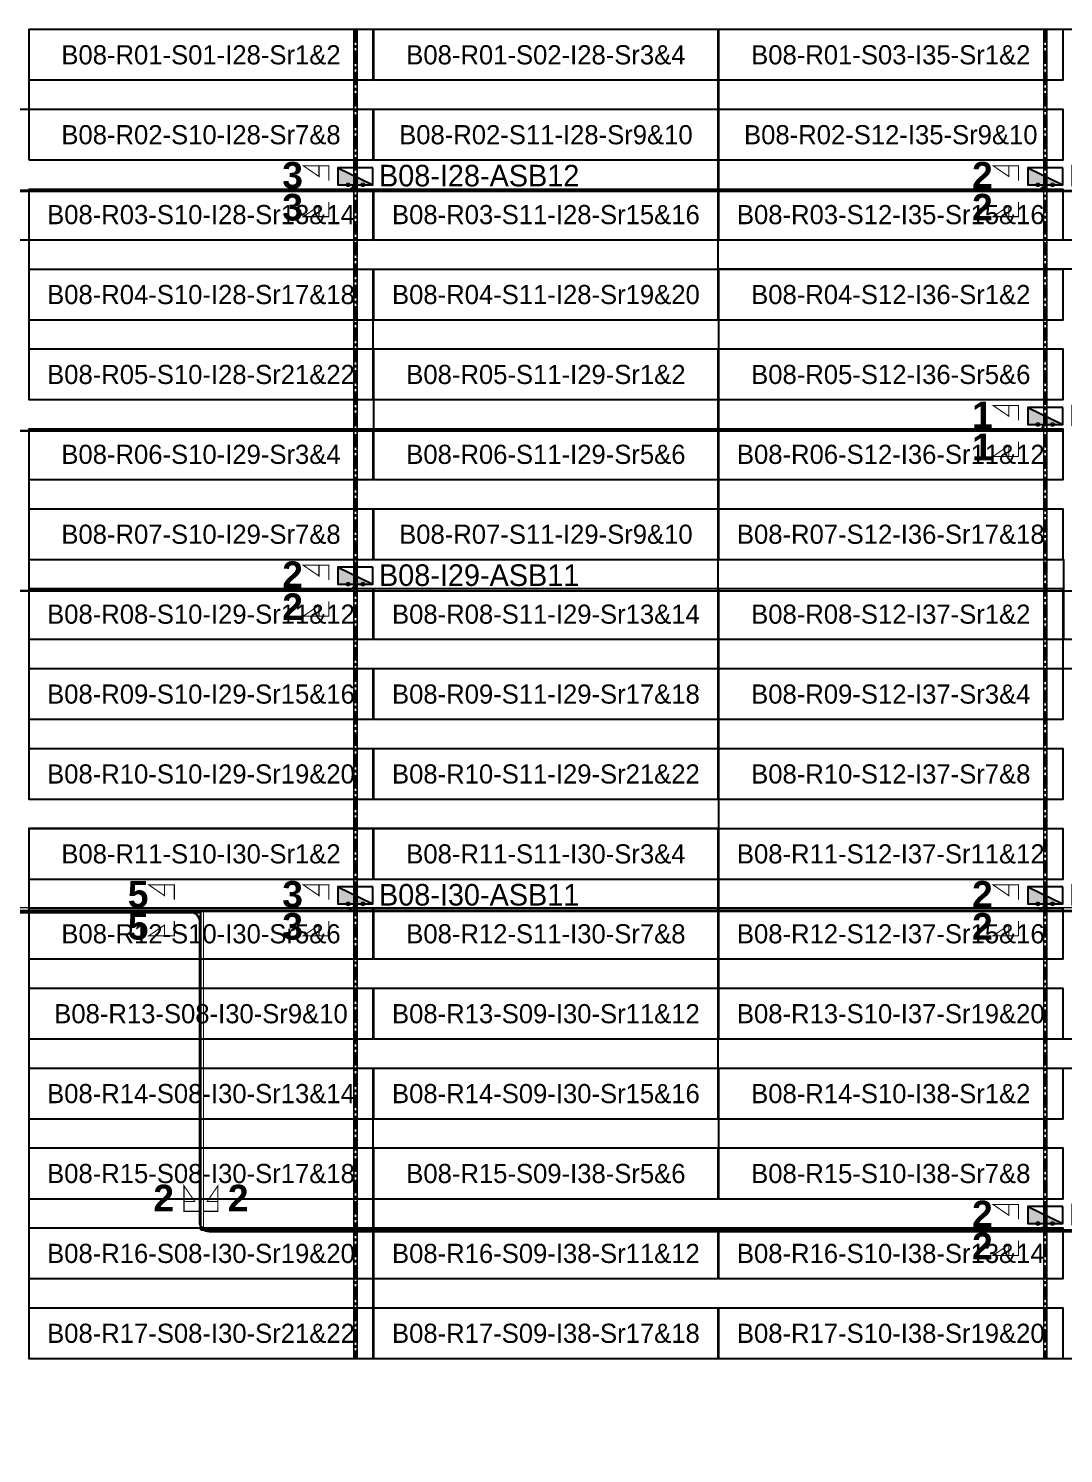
# Model space of a CAD drawing. Header units: metres. Extents: x 531791 to 532310, y 2674519 to 2674764.
# Drawn here: x 532083 to 532180.2, y 2674630.4 to 2674764.2 of the extents above; entities that cross this region are included whole.
import ezdxf
from ezdxf.enums import TextEntityAlignment as Align

# ---------------------------------------------------------------- set-up
doc = ezdxf.new("R2010")
doc.units = ezdxf.units.M
doc.header["$MEASUREMENT"] = 0
doc.linetypes.add('CENTER', pattern=[2, 1.25, -0.25, 0.25, -0.25])
doc.layers.add('Boundary-12.5 MW Block', color=6, linetype='Continuous', lineweight=9)
doc.layers.add('PILE', color=1, linetype='Continuous', lineweight=15)
for name, color, linetype in [('DC Trench BL-08', 40, 'Continuous'), ('E-Inverter Grouping', 2, 'Continuous'), ('Inverter Block-08', 7, 'Continuous'), ('LT Cable(AG) INV to LT Panel BL-08', 2, 'Continuous'), ('Messenger Wire-BL01 (Master Path)', 30, 'Continuous'), ('Messenger Wire-Bl01 (MW Path)', 191, 'Continuous'), ('MMS Table Block-08', 8, 'Continuous'), ('Plan Line - DC BL-08', 40, 'Continuous'), ('Section Marking BL-08', 2, 'Continuous')]:
    doc.layers.add(name, color=color, linetype=linetype)
doc.styles.add('BoldTextStyle', font='arialbd.ttf')
doc.styles.get("Standard").update_dxf_attribs({"font": 'Adani Regular.ttf'})

# ---------------------------------------------------------------- blocks, each defined once
blk = doc.blocks.new('MMS Table (32.292 x 4.788)')
at = {"color": 0}
blk.add_lwpolyline([(0, -0.002), (0, 4.786), (32.292, 4.786), (32.292, -0.002)], close=True, dxfattribs=at)
at = {"color": 7}
blk.add_attdef('ID1', text='', height=1.8, dxfattribs=at).set_placement((16.146, 2.392), align=Align.MIDDLE_CENTER)
blk = doc.blocks.new('Inverter Block')
h = blk.add_hatch(color=0)
h.dxf.hatch_style = 1
h.paths.add_polyline_path([(-1.46, 2.27), (-1.46, 0.85), (1.46, 0.85)])
at = {"color": 0}
blk.add_lwpolyline([(1.46, 2.27), (-1.46, 2.27), (-1.46, 0.85), (1.46, 0.85)], close=True, dxfattribs=at)
blk.add_lwpolyline([(-1.46, 2.27), (1.46, 0.85)], dxfattribs=at)
at = {"layer": 'PILE'}
for centre in [(-0.61, 0.85), (0.61, 0.85)]:
    blk.add_circle(centre, 0.156, dxfattribs=at)
at = {"color": 7}
blk.add_attdef('ID', (-1.46, 3.01), '', height=1.8, dxfattribs=at)

msp = doc.modelspace()

# ---------------------------------------------------------------- linework, layer by layer
at = {"layer": 'Boundary-12.5 MW Block', "const_width": 0.05}
msp.add_lwpolyline([(531791.49, 2674756.58), (532083.02, 2674756.58), (532083.02, 2674764.08), (532309.66, 2674764.08), (532309.66, 2674519.29), (531791.49, 2674519.29)], close=True, dxfattribs=at)
at = {"layer": 'DC Trench BL-08', "color": 40, "const_width": 0.15}
for points in [[(532113.82, 2674764.08), (532113.52, 2674764.08), (532113.52, 2674639.29), (532113.82, 2674639.29)], [(532178.6, 2674764.08), (532178.3, 2674764.08), (532178.3, 2674639.29), (532178.6, 2674639.29)]]:
    msp.add_lwpolyline(points, close=True, dxfattribs=at)
at = {"layer": 'E-Inverter Grouping'}
for points in [[(532083.02, 2674756.58), (532083.02, 2674764.08), (532147.7, 2674764.08), (532147.7, 2674736.79), (532115.31, 2674736.79), (532115.31, 2674729.29), (532083.02, 2674729.29), (532083.02, 2674744.29), (532050.62, 2674744.29), (532050.62, 2674756.58)], [(532244.88, 2674759.29), (532244.88, 2674736.79), (532212.58, 2674736.79), (532212.58, 2674744.29), (532147.8, 2674744.29), (532147.8, 2674764.08), (532277.27, 2674764.08), (532277.27, 2674759.29)], [(532212.48, 2674734.08), (532244.88, 2674734.08), (532244.88, 2674721.79), (532212.48, 2674721.79), (532212.48, 2674706.79), (532180.19, 2674706.79), (532180.19, 2674714.29), (532147.8, 2674714.29), (532147.8, 2674741.58), (532212.48, 2674741.58)], [(532147.7, 2674691.79), (532083.02, 2674691.79), (532083.02, 2674726.58), (532115.41, 2674726.58), (532115.41, 2674734.08), (532147.7, 2674734.08)], [(532147.8, 2674711.58), (532180.09, 2674711.58), (532180.09, 2674704.08), (532212.48, 2674704.08), (532212.48, 2674669.29), (532147.8, 2674669.29)], [(532147.7, 2674689.08), (532147.7, 2674661.79), (532115.31, 2674661.79), (532115.31, 2674639.29), (532083.02, 2674639.29), (532083.02, 2674689.08)], [(532212.48, 2674639.29), (532115.41, 2674639.29), (532115.41, 2674659.08), (532147.8, 2674659.08), (532147.8, 2674666.58), (532212.48, 2674666.58)]]:
    msp.add_lwpolyline(points, close=True, dxfattribs=at)
at = {"layer": 'LT Cable(AG) INV to LT Panel BL-08', "color": 5}
for points in [[(532042.3, 2674662.22, -0.32196), (532041.69, 2674663.08), (532041.69, 2674666.28, 0.214019), (532041.39, 2674666.95), (532034.67, 2674672.93, -0.214019), (532034.37, 2674673.6), (532034.37, 2674675.42, 0.000594), (532034.37, 2674675.42), (532034.37, 2674676.01, -0.000594), (532034.37, 2674676.01), (532034.37, 2674748.09, -0.414214), (532035.27, 2674748.99), (532112.77, 2674748.99, 0.414214), (532113.67, 2674749.89), (532113.67, 2674750.19)], [(532042.3, 2674662.26, -0.31385), (532041.71, 2674663.1), (532041.71, 2674666.29, 0.214019), (532041.41, 2674666.97), (532034.7, 2674672.94, -0.214019), (532034.4, 2674673.62), (532034.4, 2674675.42, 0.000594), (532034.4, 2674675.42), (532034.4, 2674676.01, -0.000594), (532034.4, 2674676.01), (532034.4, 2674748.06, -0.414214), (532035.3, 2674748.96), (532177.55, 2674748.96, 0.414214), (532178.45, 2674749.86), (532178.45, 2674750.19)], [(532042.3, 2674662.29, -0.305689), (532041.74, 2674663.13), (532041.74, 2674666.3, 0.214019), (532041.44, 2674666.98), (532034.72, 2674672.95, -0.214019), (532034.42, 2674673.63), (532034.42, 2674675.42, 0.000594), (532034.42, 2674675.42), (532034.42, 2674676.01, -0.000594), (532034.42, 2674676.01), (532034.42, 2674748.04, -0.414214), (532035.32, 2674748.94), (532274.73, 2674748.94, 0.414214), (532275.63, 2674749.84), (532275.63, 2674750.19)], [(532044.37, 2674662.25), (532042.66, 2674662.25, -0.414214), (532041.76, 2674663.15), (532041.76, 2674666.32, 0.214019), (532041.46, 2674666.99), (532034.75, 2674672.97, -0.214019), (532034.45, 2674673.64), (532034.45, 2674675.42, 0.000594), (532034.45, 2674675.42), (532034.45, 2674676.01, -0.000594), (532034.45, 2674676.01), (532034.45, 2674725.51, -0.414214), (532035.35, 2674726.41), (532177.55, 2674726.41, 0.414214), (532178.45, 2674727.31), (532178.45, 2674727.69)], [(532044.37, 2674662.28), (532042.69, 2674662.28, -0.414214), (532041.79, 2674663.18), (532041.79, 2674666.33, 0.214019), (532041.49, 2674667), (532034.77, 2674672.98, -0.214019), (532034.47, 2674673.65), (532034.47, 2674675.42, 0.000594), (532034.47, 2674675.42), (532034.47, 2674676.01, -0.000594), (532034.47, 2674676.01), (532034.47, 2674710.49, -0.414214), (532035.37, 2674711.39), (532112.77, 2674711.39, 0.414214), (532113.67, 2674712.29), (532113.67, 2674712.69)], [(532044.37, 2674662.3), (532042.71, 2674662.3, -0.414214), (532041.81, 2674663.2), (532041.81, 2674666.34, 0.214019), (532041.51, 2674667.01), (532034.8, 2674672.99, -0.214019), (532034.5, 2674673.66), (532034.5, 2674675.42, 0.000594), (532034.5, 2674675.42), (532034.5, 2674676.01, -0.000594), (532034.5, 2674676.01), (532034.5, 2674710.46, -0.414214), (532035.4, 2674711.36), (532242.34, 2674711.36, 0.414214), (532243.24, 2674712.26), (532243.24, 2674712.69)], [(532044.37, 2674662.33), (532042.74, 2674662.33, -0.414214), (532041.84, 2674663.23), (532041.84, 2674666.35, 0.214019), (532041.54, 2674667.02), (532034.82, 2674673, -0.214019), (532034.52, 2674673.67), (532034.52, 2674675.42, 0.000594), (532034.52, 2674675.42), (532034.52, 2674676.01, -0.000594), (532034.52, 2674676.01), (532034.52, 2674680.44, -0.414214), (532035.42, 2674681.34), (532112.77, 2674681.34, 0.414214), (532113.67, 2674682.24), (532113.67, 2674682.69)], [(532046.31, 2674662.35), (532042.76, 2674662.35, -0.414214), (532041.86, 2674663.25), (532041.86, 2674666.36, 0.214019), (532041.56, 2674667.03), (532034.85, 2674673.01, -0.214019), (532034.55, 2674673.68), (532034.55, 2674675.42, 0.000594), (532034.55, 2674675.42), (532034.55, 2674676.01, -0.000594), (532034.55, 2674676.01), (532034.55, 2674680.41, -0.414214), (532035.45, 2674681.31), (532177.55, 2674681.31, 0.414214), (532178.45, 2674682.21), (532178.45, 2674682.69)], [(532046.31, 2674662.38), (532042.79, 2674662.38, -0.414214), (532041.89, 2674663.28), (532041.89, 2674666.37, 0.214019), (532041.59, 2674667.04), (532034.87, 2674673.02, -0.214019), (532034.57, 2674673.69), (532034.57, 2674675.42, 0.000594), (532034.57, 2674675.42), (532034.57, 2674676.01, -0.000594), (532034.57, 2674676.01), (532034.57, 2674680.39, -0.414214), (532035.47, 2674681.29), (532242.34, 2674681.29, 0.414214), (532243.24, 2674682.19), (532243.24, 2674682.69)], [(532046.31, 2674662.4), (532042.81, 2674662.4, -0.414214), (532041.91, 2674663.3), (532041.91, 2674666.38, 0.214019), (532041.61, 2674667.06), (532034.9, 2674673.03, -0.214019), (532034.6, 2674673.71), (532034.6, 2674675.42, 0.000594), (532034.6, 2674675.42), (532034.6, 2674676.01, -0.000594), (532034.6, 2674676.01), (532034.6, 2674680.36, -0.414214), (532035.5, 2674681.26), (532098.15, 2674681.26, -0.414214), (532099.05, 2674680.36), (532099.05, 2674652.16, 0.414214), (532099.95, 2674651.26), (532177.55, 2674651.26, 0.414214), (532178.45, 2674652.16), (532178.45, 2674652.69)], [(532046.31, 2674662.43), (532042.84, 2674662.43, -0.414214), (532041.94, 2674663.33), (532041.94, 2674666.39, 0.214019), (532041.64, 2674667.07), (532034.92, 2674673.04, -0.214019), (532034.62, 2674673.72), (532034.62, 2674675.42, 0.000594), (532034.62, 2674675.42), (532034.62, 2674676.01, -0.000594), (532034.62, 2674676.01), (532034.62, 2674680.34, -0.414214), (532035.52, 2674681.24), (532098.12, 2674681.24, -0.414214), (532099.02, 2674680.34), (532099.02, 2674652.14, 0.414214), (532099.92, 2674651.24), (532242.34, 2674651.24, 0.414214), (532243.24, 2674652.14), (532243.24, 2674652.69)]]:
    msp.add_lwpolyline(points, format="xyb", dxfattribs=at)
at = {"layer": 'Messenger Wire-BL01 (Master Path)'}
for points in [[(532034.48, 2674748.88), (532277.27, 2674748.88)], [(532034.38, 2674726.38), (532180.09, 2674726.38)], [(532034.48, 2674711.38), (532244.88, 2674711.38)], [(532034.48, 2674681.38), (532244.88, 2674681.38)], [(532099.16, 2674651.38), (532099.16, 2674681.38)], [(532099.16, 2674651.38), (532244.88, 2674651.38)]]:
    msp.add_lwpolyline(points, dxfattribs=at)
at = {"layer": 'Messenger Wire-Bl01 (MW Path)', "const_width": 0.1}
for points in [[(532034.48, 2674748.88), (532277.27, 2674748.88)], [(532034.38, 2674726.38), (532180.09, 2674726.38)], [(532034.48, 2674711.38), (532244.88, 2674711.38)], [(532034.48, 2674681.63), (532244.88, 2674681.63)], [(532034.48, 2674681.13), (532099.16, 2674681.13)], [(532099.41, 2674651.38), (532099.41, 2674681.38)], [(532099.16, 2674651.38), (532244.88, 2674651.38)]]:
    msp.add_lwpolyline(points, dxfattribs=at)
at = {"layer": 'Plan Line - DC BL-08', "color": 6, "linetype": 'CENTER'}
for points in [[(532113.67, 2674764.08), (532113.67, 2674639.29)], [(532178.45, 2674764.08), (532178.45, 2674639.29)]]:
    msp.add_lwpolyline(points, dxfattribs=at)
at = {"layer": 'Section Marking BL-08', "color": 94, "lineweight": 35, "true_color": 0x00a500, "const_width": 0.1}
for points in [[(532111.17, 2674749.88), (532111.17, 2674751.27), (532108.77, 2674751.27), (532110.25, 2674750.26), (532110.25, 2674751.27)], [(532175.95, 2674749.88), (532175.95, 2674751.27), (532173.55, 2674751.27), (532175.03, 2674750.26), (532175.03, 2674751.27)], [(532111.17, 2674747.88), (532111.17, 2674746.49), (532108.77, 2674746.49), (532110.25, 2674747.5), (532110.25, 2674746.49)], [(532175.95, 2674747.88), (532175.95, 2674746.49), (532173.55, 2674746.49), (532175.03, 2674747.5), (532175.03, 2674746.49)], [(532175.95, 2674727.38), (532175.95, 2674728.77), (532173.55, 2674728.77), (532175.03, 2674727.76), (532175.03, 2674728.77)], [(532175.95, 2674725.38), (532175.95, 2674723.99), (532173.55, 2674723.99), (532175.03, 2674725), (532175.03, 2674723.99)], [(532111.17, 2674712.38), (532111.17, 2674713.77), (532108.77, 2674713.77), (532110.25, 2674712.76), (532110.25, 2674713.77)], [(532111.17, 2674710.38), (532111.17, 2674708.99), (532108.77, 2674708.99), (532110.25, 2674710), (532110.25, 2674708.99)], [(532096.66, 2674682.38), (532096.66, 2674683.77), (532094.26, 2674683.77), (532095.74, 2674682.76), (532095.74, 2674683.77)], [(532111.17, 2674682.38), (532111.17, 2674683.77), (532108.77, 2674683.77), (532110.25, 2674682.76), (532110.25, 2674683.77)], [(532175.95, 2674682.38), (532175.95, 2674683.77), (532173.55, 2674683.77), (532175.03, 2674682.76), (532175.03, 2674683.77)], [(532096.66, 2674680.38), (532096.66, 2674678.99), (532094.26, 2674678.99), (532095.74, 2674680), (532095.74, 2674678.99)], [(532111.17, 2674680.38), (532111.17, 2674678.99), (532108.77, 2674678.99), (532110.25, 2674680), (532110.25, 2674678.99)], [(532175.95, 2674680.38), (532175.95, 2674678.99), (532173.55, 2674678.99), (532175.03, 2674680), (532175.03, 2674678.99)], [(532098.96, 2674653.13), (532097.57, 2674653.13), (532097.57, 2674655.53), (532098.58, 2674654.05), (532097.57, 2674654.05)], [(532099.36, 2674653.13), (532100.75, 2674653.13), (532100.75, 2674655.53), (532099.74, 2674654.05), (532100.75, 2674654.05)], [(532175.95, 2674652.38), (532175.95, 2674653.77), (532173.55, 2674653.77), (532175.03, 2674652.76), (532175.03, 2674653.77)], [(532175.95, 2674650.38), (532175.95, 2674648.99), (532173.55, 2674648.99), (532175.03, 2674650), (532175.03, 2674648.99)]]:
    msp.add_lwpolyline(points, dxfattribs=at)

# ---------------------------------------------------------------- block references
at = {"layer": 'Inverter Block-08'}
ref = msp.add_blockref('Inverter Block', (532113.67, 2674748.53), dxfattribs=dict(at, xscale=1.124999999976148, yscale=1.124999999976148, zscale=1.124999999976148))
ref.add_attrib('ID', 'B08-I28-ASB12', (532115.88, 2674749.33), dxfattribs={"layer": '0', "color": 7, "height": 2.025})
ref = msp.add_blockref('Inverter Block', (532178.45, 2674748.53), dxfattribs=dict(at, xscale=1.124999999976148, yscale=1.124999999976148, zscale=1.124999999976148))
ref.add_attrib('ID', 'B08-I35-ASB12', (532180.67, 2674749.33), dxfattribs={"layer": '0', "color": 7, "height": 2.025})
ref = msp.add_blockref('Inverter Block', (532178.45, 2674726.03), dxfattribs=dict(at, xscale=1.124999999976148, yscale=1.124999999976148, zscale=1.124999999976148))
ref.add_attrib('ID', 'B08-I36-ASB11', (532180.67, 2674726.83), dxfattribs={"layer": '0', "color": 7, "height": 2.025})
ref = msp.add_blockref('Inverter Block', (532113.67, 2674711.03), dxfattribs=dict(at, xscale=1.124999999976148, yscale=1.124999999976148, zscale=1.124999999976148))
ref.add_attrib('ID', 'B08-I29-ASB11', (532115.88, 2674711.83), dxfattribs={"layer": '0', "color": 7, "height": 2.025})
ref = msp.add_blockref('Inverter Block', (532113.67, 2674681.03), dxfattribs=dict(at, xscale=1.124999999976148, yscale=1.124999999976148, zscale=1.124999999976148))
ref.add_attrib('ID', 'B08-I30-ASB11', (532115.88, 2674681.83), dxfattribs={"layer": '0', "color": 7, "height": 2.025})
ref = msp.add_blockref('Inverter Block', (532178.45, 2674681.03), dxfattribs=dict(at, xscale=1.124999999976148, yscale=1.124999999976148, zscale=1.124999999976148))
ref.add_attrib('ID', 'B08-I37-ASB10', (532180.67, 2674681.83), dxfattribs={"layer": '0', "color": 7, "height": 2.025})
ref = msp.add_blockref('Inverter Block', (532178.45, 2674651.03), dxfattribs=dict(at, xscale=1.124999999976148, yscale=1.124999999976148, zscale=1.124999999976148))
ref.add_attrib('ID', 'B08-I38-ASB10', (532180.67, 2674651.83), dxfattribs={"layer": '0', "color": 7, "height": 2.025})
at = {"layer": 'MMS Table Block-08'}
for p, values in [((532083.02, 2674759.29), {'ID1': 'B08-R01-S01-I28-Sr1&2'}), ((532115.41, 2674759.29), {'ID1': 'B08-R01-S02-I28-Sr3&4'}), ((532147.8, 2674759.29), {'ID1': 'B08-R01-S03-I35-Sr1&2'}), ((532083.02, 2674751.79), {'ID1': 'B08-R02-S10-I28-Sr7&8'}), ((532115.41, 2674751.79), {'ID1': 'B08-R02-S11-I28-Sr9&10'}), ((532147.8, 2674751.79), {'ID1': 'B08-R02-S12-I35-Sr9&10'}), ((532083.02, 2674744.29), {'ID1': 'B08-R03-S10-I28-Sr13&14'}), ((532115.41, 2674744.29), {'ID1': 'B08-R03-S11-I28-Sr15&16'}), ((532147.8, 2674744.29), {'ID1': 'B08-R03-S12-I35-Sr15&16'}), ((532083.02, 2674736.79), {'ID1': 'B08-R04-S10-I28-Sr17&18'}), ((532115.41, 2674736.79), {'ID1': 'B08-R04-S11-I28-Sr19&20'}), ((532147.8, 2674736.79), {'ID1': 'B08-R04-S12-I36-Sr1&2'}), ((532083.02, 2674729.29), {'ID1': 'B08-R05-S10-I28-Sr21&22'}), ((532115.41, 2674729.29), {'ID1': 'B08-R05-S11-I29-Sr1&2'}), ((532147.8, 2674729.29), {'ID1': 'B08-R05-S12-I36-Sr5&6'}), ((532083.02, 2674721.79), {'ID1': 'B08-R06-S10-I29-Sr3&4'}), ((532115.41, 2674721.79), {'ID1': 'B08-R06-S11-I29-Sr5&6'}), ((532147.8, 2674721.79), {'ID1': 'B08-R06-S12-I36-Sr11&12'}), ((532083.02, 2674714.29), {'ID1': 'B08-R07-S10-I29-Sr7&8'}), ((532115.41, 2674714.29), {'ID1': 'B08-R07-S11-I29-Sr9&10'}), ((532147.8, 2674714.29), {'ID1': 'B08-R07-S12-I36-Sr17&18'}), ((532083.02, 2674706.79), {'ID1': 'B08-R08-S10-I29-Sr11&12'}), ((532115.41, 2674706.79), {'ID1': 'B08-R08-S11-I29-Sr13&14'}), ((532147.8, 2674706.79), {'ID1': 'B08-R08-S12-I37-Sr1&2'}), ((532083.02, 2674699.29), {'ID1': 'B08-R09-S10-I29-Sr15&16'}), ((532115.41, 2674699.29), {'ID1': 'B08-R09-S11-I29-Sr17&18'}), ((532147.8, 2674699.29), {'ID1': 'B08-R09-S12-I37-Sr3&4'}), ((532083.02, 2674691.79), {'ID1': 'B08-R10-S10-I29-Sr19&20'}), ((532115.41, 2674691.79), {'ID1': 'B08-R10-S11-I29-Sr21&22'}), ((532147.8, 2674691.79), {'ID1': 'B08-R10-S12-I37-Sr7&8'}), ((532083.02, 2674684.29), {'ID1': 'B08-R11-S10-I30-Sr1&2'}), ((532115.41, 2674684.29), {'ID1': 'B08-R11-S11-I30-Sr3&4'}), ((532147.8, 2674684.29), {'ID1': 'B08-R11-S12-I37-Sr11&12'}), ((532083.02, 2674676.79), {'ID1': 'B08-R12-S10-I30-Sr5&6'}), ((532115.41, 2674676.79), {'ID1': 'B08-R12-S11-I30-Sr7&8'}), ((532147.8, 2674676.79), {'ID1': 'B08-R12-S12-I37-Sr15&16'}), ((532083.02, 2674669.29), {'ID1': 'B08-R13-S08-I30-Sr9&10'}), ((532115.41, 2674669.29), {'ID1': 'B08-R13-S09-I30-Sr11&12'}), ((532147.8, 2674669.29), {'ID1': 'B08-R13-S10-I37-Sr19&20'}), ((532083.02, 2674661.79), {'ID1': 'B08-R14-S08-I30-Sr13&14'}), ((532115.41, 2674661.79), {'ID1': 'B08-R14-S09-I30-Sr15&16'}), ((532147.8, 2674661.79), {'ID1': 'B08-R14-S10-I38-Sr1&2'}), ((532083.02, 2674654.29), {'ID1': 'B08-R15-S08-I30-Sr17&18'}), ((532115.41, 2674654.29), {'ID1': 'B08-R15-S09-I38-Sr5&6'}), ((532147.8, 2674654.29), {'ID1': 'B08-R15-S10-I38-Sr7&8'}), ((532083.02, 2674646.79), {'ID1': 'B08-R16-S08-I30-Sr19&20'}), ((532115.41, 2674646.79), {'ID1': 'B08-R16-S09-I38-Sr11&12'}), ((532147.8, 2674646.79), {'ID1': 'B08-R16-S10-I38-Sr13&14'}), ((532083.02, 2674639.29), {'ID1': 'B08-R17-S08-I30-Sr21&22'}), ((532115.41, 2674639.29), {'ID1': 'B08-R17-S09-I38-Sr17&18'}), ((532147.8, 2674639.29), {'ID1': 'B08-R17-S10-I38-Sr19&20'})]:
    msp.add_blockref('MMS Table (32.292 x 4.788)', p, dxfattribs=at).add_auto_attribs(values)

# ---------------------------------------------------------------- texts
at = {"layer": 'Section Marking BL-08', "color": 94, "true_color": 0x00a500, "style": 'BoldTextStyle'}
for s, p in [('3', (532107.77, 2674750.38)), ('2', (532172.55, 2674750.38)), ('3', (532107.77, 2674747.38)), ('2', (532172.55, 2674747.38)), ('1', (532172.55, 2674727.88)), ('1', (532172.55, 2674724.88)), ('2', (532107.77, 2674712.88)), ('2', (532107.77, 2674709.88)), ('5', (532093.26, 2674682.88)), ('3', (532107.77, 2674682.88)), ('2', (532172.55, 2674682.88)), ('5', (532093.26, 2674679.88)), ('3', (532107.77, 2674679.88)), ('2', (532172.55, 2674679.88)), ('2', (532095.66, 2674654.38)), ('2', (532102.66, 2674654.38)), ('2', (532172.55, 2674652.88)), ('2', (532172.55, 2674649.88))]:
    msp.add_text(s, height=2.5, dxfattribs=at).set_placement(p, align=Align.MIDDLE_CENTER)

doc.saveas('drawing.dxf')
